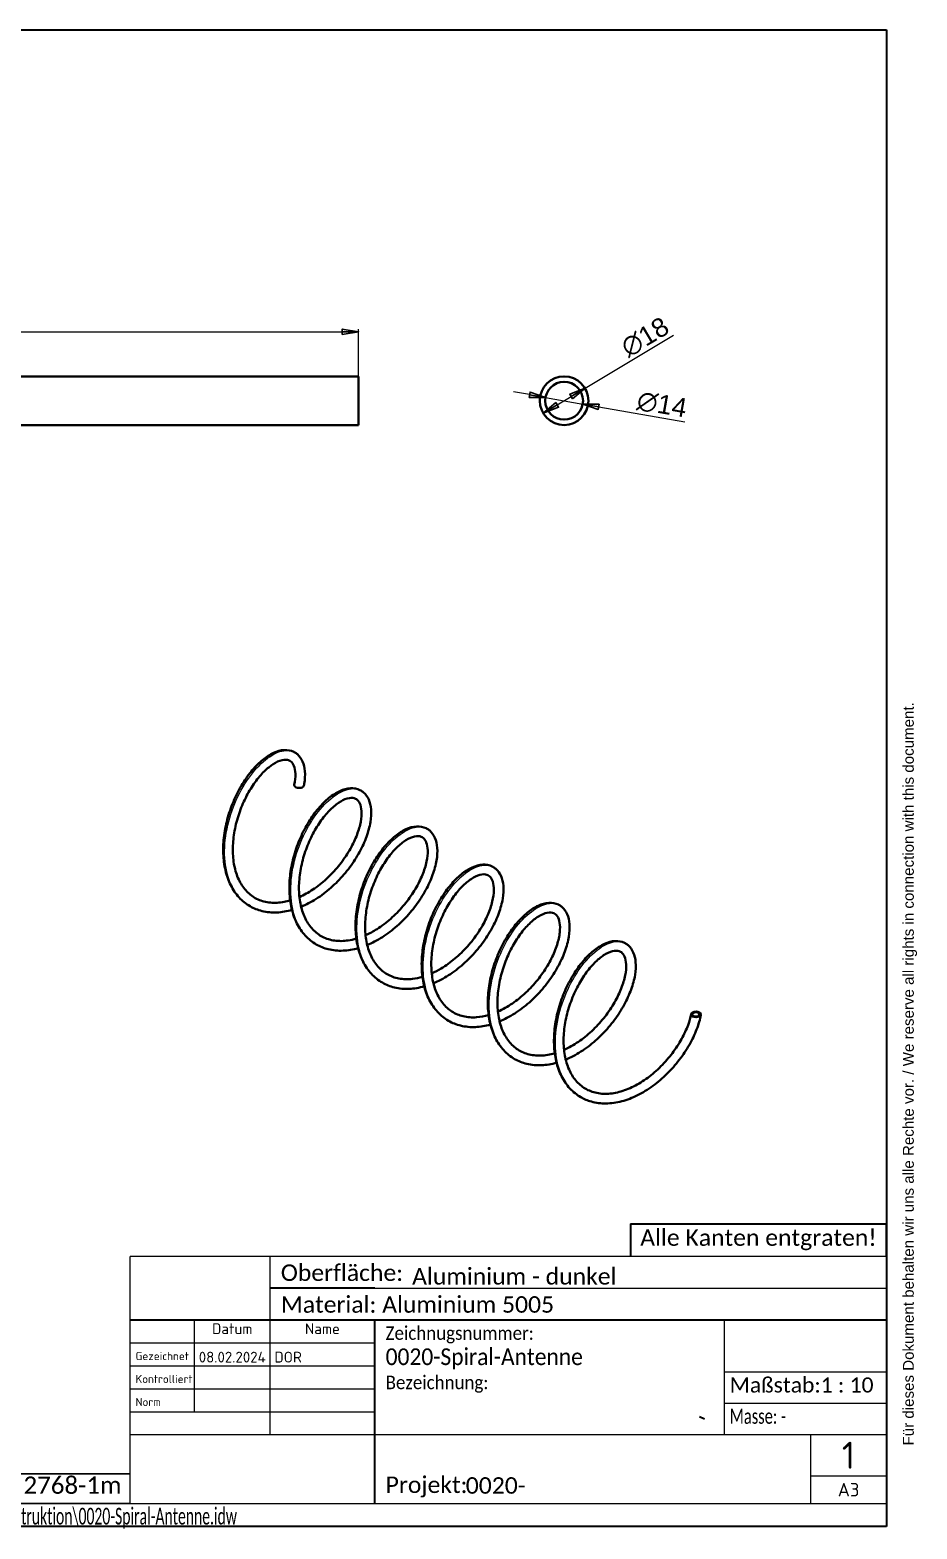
# Model space of a CAD drawing. Header units: millimetres. Extents: x 100 to 4157, y 95 to 2930.
# Drawn here: x 2515 to 4157, y 95 to 2870 of the extents above; entities that cross this region are included whole.
import ezdxf
from ezdxf.enums import TextEntityAlignment as Align

# ---------------------------------------------------------------- set-up
doc = ezdxf.new("R2010")
doc.units = ezdxf.units.MM
doc.header["$LTSCALE"] = 10
for name, color, linetype, lineweight in [('AM_0', 7, 'Continuous', 35), ('AM_6', 7, 'Continuous', 35), ('Schriftkopf', 7, 'Continuous', 9)]:
    doc.layers.add(name, color=color, linetype=linetype, lineweight=lineweight)
for name, color, linetype, lineweight, true_color in [('AM_5', 3, 'Continuous', 25, 0x00ff00), ('AM_TANG', 171, 'Continuous', 18, 0x8080ff), ('Skizziergeometrie(Böma)', 179, 'Continuous', 30, 0x262659), ('Symbole(Böma)', 179, 'Continuous', 15, 0x262659)]:
    doc.layers.add(name, color=color, linetype=linetype, lineweight=lineweight, true_color=true_color)
doc.styles.add('Böma', font='calibri.ttf')
doc.styles.add('Textstil10', font='isocpeur.ttf')
doc.styles.add('Textstil11', font='isocpeur.ttf')
doc.styles.add('Textstil8', font='isocpeur.ttf')
doc.styles.add('Textstil9', font='isocpeur.ttf')
doc.styles.add('Textstil97', font='calibri.ttf', dxfattribs={"width": 0.6})
doc.styles.add('WEC-3_5', font='arial.ttf')
doc.dimstyles.new('WEC_BEM', dxfattribs={"dimscale": 10, "dimtxt": 3.5, "dimasz": 3, "dimexe": 0.5, "dimexo": 0, "dimgap": 0.5, "dimtad": 1, "dimrnd": 1e-08, "dimtxsty": 'WEC-3_5', "dimblk": 'Filled-1', "dimcen": 0.09, "dimdle": 12, "dimclrd": 256, "dimclre": 256, "dimclrt": 7, "dimadec": 1, "dimazin": 2, "dimtfac": 0.571429, "dimtdec": 3, "dimtmove": 0, "dimatfit": 3, "dimldrblk": 'Filled-1', "dimfxl": 1, "dimtolj": 1, "dimlwd": 15, "dimlwe": 15, "dimarcsym": 0})

# ---------------------------------------------------------------- blocks, each defined once
blk = doc.blocks.new('Ränder A3')
at = {"layer": 'Skizziergeometrie(Böma)'}
for p, q in [((10, 287), (410, 287)), ((10, 287), (10, 10)), ((410, 287), (410, 10)), ((375.42, 30.34), (376.34, 29.9)), ((410, 10), (10, 10))]:
    blk.add_line(p, q, dxfattribs=at)
at = {"layer": 'Symbole(Böma)', "color": 179, "true_color": 0x262659, "insert": (413.07, 25), "char_height": 2, "width": 146.4494, "attachment_point": 1, "rotation": 90, "style": 'Böma'}
blk.add_mtext('\\fArial|b0|i0;{\\H2.0000;Für dieses Dokument behalten wir uns alle Rechte vor. / We reserve all rights in connection with this document.}', dxfattribs=at)
blk = doc.blocks.new('Schriftfelder Böma Projekt')
at = {"layer": 'AM_0', "lineweight": 18}
for p, q in [((328.4, 127.9), (328.4, 106.65)), ((328.4, 118.25), (358.4, 118.25)), ((328.4, 112.45), (358.4, 112.45))]:
    blk.add_line(p, q, dxfattribs=at)
at = {"layer": 'AM_0', "lineweight": 25}
for p, q in [((138.4, 99.4), (218.4, 99.4)), ((138.4, 99.4), (138.4, 89.65)), ((218.4, 93.9), (138.4, 93.9)), ((138.4, 89.65), (218.4, 89.65))]:
    blk.add_line(p, q, dxfattribs=at)
at = {"layer": 'Schriftkopf', "lineweight": 9}
blk.add_line((358.4, 139.65), (218.4, 139.65), dxfattribs=at)
at = {"layer": 'Schriftkopf'}
for p, q in [((218.4, 93.9), (218.4, 139.65)), ((244.3, 127.9), (244.3, 139.65)), ((358.4, 89.65), (358.4, 139.65)), ((263.7, 133.77), (358.4, 133.77)), ((230.3, 110.9), (230.3, 127.9)), ((244.3, 106.65), (244.3, 127.9)), ((218.4, 123.65), (263.7, 123.65)), ((218.4, 119.4), (263.7, 119.4)), ((218.4, 115.15), (263.7, 115.15)), ((218.4, 110.9), (263.7, 110.9)), ((218.4, 106.65), (358.4, 106.65)), ((344.4, 93.9), (344.4, 106.65)), ((344.4, 99.02), (358.4, 99.02)), ((218.4, 93.9), (263.7, 93.9)), ((263.7, 93.9), (358.4, 93.9)), ((218.4, 89.65), (358.4, 89.65))]:
    blk.add_line(p, q, dxfattribs=at)
at = {"layer": 'Skizziergeometrie(Böma)'}
for p, q in [((311.05, 145.65), (311.05, 139.65)), ((311.05, 145.65), (358.4, 145.65)), ((358.4, 139.65), (358.4, 145.67)), ((263.7, 133.77), (244.3, 133.77)), ((218.4, 127.9), (358.4, 127.9)), ((263.7, 93.9), (263.7, 127.9))]:
    blk.add_line(p, q, dxfattribs=at)
at = {"layer": 'AM_6', "color": 7, "insert": (138.9, 98.9), "char_height": 3.2, "attachment_point": 1, "style": 'WEC-3_5'}
blk.add_mtext('\\fCalibri|b0|i0;{\\H3.2000;Allgemeintoleranzen DIN ISO 2768-1m}', dxfattribs=at)
at = {"layer": 'Schriftkopf', "style": 'Textstil11'}
for s, p in [('Datum', (237.3, 124.65)), ('Name', (254, 124.65))]:
    blk.add_text(s, height=2, dxfattribs=at).set_placement(p, align=Align.BOTTOM_CENTER)
at = {"layer": 'Schriftkopf', "style": 'Textstil10'}
for s, p in [('Gezeichnet', (219.4, 120)), ('Kontrolliert', (219.4, 115.75)), ('Norm', (219.4, 111.5))]:
    blk.add_text(s, height=1.5, dxfattribs=at).set_placement(p, align=Align.BOTTOM_LEFT)
at = {"layer": 'Schriftkopf'}
for tag, p, height, style in [('ERSTELLUNGSDATUM_001', (231.1, 120), 2, 'Textstil11'), ('AUTOR_001', (245.1, 120), 2, 'Textstil11'), ('Blattnummer_001', (350.15, 100.34), 5, 'Textstil8'), ('Blattgröße_001', (349.4, 95.21), 2.5, 'Textstil9')]:
    blk.add_attdef(tag, p, '', height=height, dxfattribs=dict(at, style=style))
at = {"layer": 'Schriftkopf', "style": 'Textstil11'}
for tag, p in [('KONTROLLDATUM', (231.3, 115.75)), ('KONTROLLIERT_VON', (245.3, 115.75)), ('GENEHM.DAT._KONSTR.', (231.3, 111.5)), ('KONSTR._GEN._VON', (245.3, 111.5))]:
    blk.add_attdef(tag, text='', height=2, dxfattribs=at).set_placement(p, align=Align.BOTTOM_LEFT)
at = {"layer": 'Symbole(Böma)', "color": 179, "true_color": 0x262659, "attachment_point": 1, "style": 'Böma'}
for s, insert, char_height in [('Alle Kanten entgraten!', (312.83, 144.65), 3.05), ('\\fCalibri|b0|i0;Oberfläche: ', (246.3, 138.15), 3.05), ('Material: Aluminium 5005', (246.3, 132.27), 3.05), ('\\fCalibri|b0|i0;{\\H2.8000;Maßstab:1 : 10}', (329.4, 117.25), 2.8), ('Projekt:', (265.7, 98.9), 3.05)]:
    blk.add_mtext(s, dxfattribs=dict(at, insert=insert, char_height=char_height))
at = {"layer": 'Symbole(Böma)', "color": 179, "true_color": 0x262659, "insert": (265.7, 126.7), "char_height": 3.05, "attachment_point": 1, "line_spacing_factor": 0.978242, "style": 'Böma'}
blk.add_mtext('{\\H0.81967x;\\W0.9;Zeichnugsnummer:\\P\\H1.24x;0020-Spiral-Antenne\\H1.12903x;\\P\\H0.71429x;Bezeichnung:\\H1.24x;\\P}', dxfattribs=at)
at = {"layer": 'Symbole(Böma)', "color": 179, "true_color": 0x262659, "insert": (329.4, 111.46), "char_height": 2.8, "width": 41.4313, "attachment_point": 1, "style": 'Böma'}
blk.add_mtext('\\fCalibri|b0|i0;\\W0.70;{\\H2.8000;Masse: -}', dxfattribs=at)
at = {"layer": 'Symbole(Böma)', "color": 179, "true_color": 0x262659, "style": 'Böma'}
for tag, p in [('DARSTELLUNG_001', (270.6, 134.43)), ('PROJEKT_001', (280.53, 95.72))]:
    blk.add_attdef(tag, p, '', height=3.05, dxfattribs=at)
blk.add_attdef('Kunde', text='', height=3.05, dxfattribs=at).set_placement((308.7, 98.8), align=Align.TOP_LEFT)
at = {"layer": 'Symbole(Böma)', "color": 179, "true_color": 0x262659, "style": 'Textstil97', "width": 0.6}
blk.add_attdef('DATEINAME_UND_PFAD_001', (138.76, 90.01), '', height=3.1, dxfattribs=at)
blk = doc.blocks.new('Filled-1')
at = {"color": 0}
for p, q in [((0, 0), (-1, 0.167)), ((-1, 0.167), (-1, -0.167)), ((-1, 0), (0, 0)), ((-1, -0.167), (0, 0))]:
    blk.add_line(p, q, dxfattribs=at)
at = {"color": 0, "flags": 128}
blk.add_lwpolyline([(-1, -0.167), (0, 0), (-1, 0.167), (-1, -0.167)], dxfattribs=at)
at = {"color": 0}
blk.add_solid([(-1, -0.167), (0, 0), (-1, 0.167), (-1, -0.167)], dxfattribs=at)
blk = doc.blocks.new('*D19')
at = {"layer": 'AM_5', "linetype": 'Continuous', "lineweight": 15, "transparency": 16777216}
for p, q in [((1435.4, 2228.8), (1435.4, 2316.3)), ((1465.4, 2311.3), (3092.8, 2311.3)), ((3122.8, 2228.8), (3122.8, 2316.3))]:
    blk.add_line(p, q, dxfattribs=at)
at = {"layer": 'Defpoints', "color": 0, "linetype": 'Continuous', "transparency": 16777216}
for p in [(3122.8, 2311.3), (1435.4, 2228.8), (3122.8, 2228.8)]:
    blk.add_point(p, dxfattribs=at)
at = {"layer": 'AM_5', "linetype": 'Continuous', "lineweight": 15, "transparency": 16777216, "xscale": 30, "yscale": 30, "zscale": 30, "rotation": 180}
blk.add_blockref('Filled-1', (1435.4, 2311.3), dxfattribs=at)
at = {"layer": 'AM_5', "linetype": 'Continuous', "lineweight": 15, "transparency": 16777216, "xscale": 30, "yscale": 30, "zscale": 30}
blk.add_blockref('Filled-1', (3122.8, 2311.3), dxfattribs=at)
at = {"layer": 'AM_5', "color": 7, "linetype": 'Continuous', "lineweight": 18, "transparency": 16777216, "insert": (2230.3, 2352), "char_height": 35, "attachment_point": 1, "style": 'WEC-3_5'}
blk.add_mtext('\\A1;5527', dxfattribs=at)
blk = doc.blocks.new('*D20')
at = {"layer": 'AM_5', "linetype": 'Continuous', "lineweight": 15, "transparency": 16777216}
for p, q in [((3542.1, 2206.9), (3706.1, 2305)), ((3490.6, 2176.1), (3516.3, 2191.5))]:
    blk.add_line(p, q, dxfattribs=at)
at = {"layer": 'Defpoints', "color": 0, "linetype": 'Continuous', "transparency": 16777216}
for p in [(3542.1, 2206.9), (3464.8, 2160.7)]:
    blk.add_point(p, dxfattribs=at)
at = {"layer": 'AM_5', "linetype": 'Continuous', "lineweight": 15, "transparency": 16777216, "xscale": 30, "yscale": 30, "zscale": 30}
for p, rotation in [((3542.1, 2206.9), 30.89671278721521), ((3464.8, 2160.7), 210.8967127872152)]:
    blk.add_blockref('Filled-1', p, dxfattribs=dict(at, rotation=rotation))
at = {"layer": 'AM_5', "color": 7, "linetype": 'Continuous', "lineweight": 18, "transparency": 16777216, "insert": (3604.1, 2293.8), "char_height": 35, "attachment_point": 1, "rotation": 30.8967, "style": 'WEC-3_5'}
blk.add_mtext('\\A1;∅18', dxfattribs=at)
blk = doc.blocks.new('*D21')
at = {"layer": 'AM_5', "linetype": 'Continuous', "lineweight": 15, "transparency": 16777216}
for p, q in [((3439.4, 2195), (3409.9, 2200.1)), ((3469, 2189.8), (3537.9, 2177.7)), ((3567.5, 2172.6), (3726.6, 2144.8))]:
    blk.add_line(p, q, dxfattribs=at)
at = {"layer": 'Defpoints', "color": 0, "linetype": 'Continuous', "transparency": 16777216}
for p in [(3469, 2189.8), (3537.9, 2177.7)]:
    blk.add_point(p, dxfattribs=at)
at = {"layer": 'AM_5', "linetype": 'Continuous', "lineweight": 15, "transparency": 16777216, "xscale": 30, "yscale": 30, "zscale": 30}
for p, rotation in [((3469, 2189.8), 350.0942755303163), ((3537.9, 2177.7), 170.0942755303162)]:
    blk.add_blockref('Filled-1', p, dxfattribs=dict(at, rotation=rotation))
at = {"layer": 'AM_5', "color": 7, "linetype": 'Continuous', "lineweight": 18, "transparency": 16777216, "insert": (3642.3, 2202.9), "char_height": 35, "attachment_point": 1, "rotation": 350.0943, "style": 'WEC-3_5'}
blk.add_mtext('\\A1;∅14', dxfattribs=at)

msp = doc.modelspace()

# ---------------------------------------------------------------- linework, layer by layer
at = {"layer": 'AM_0'}
for p, q in [((3122.8359, 2228.7683), (2144.3377, 2228.7683)), ((3122.8359, 2228.7683), (3122.8359, 2138.7683)), ((3122.8359, 2138.7683), (2144.3377, 2138.7683))]:
    msp.add_line(p, q, dxfattribs=at)
for radius in [45, 35]:
    msp.add_circle((3503.4415, 2183.7683), radius, dxfattribs=at)
msp.add_ellipse((3012.8649, 1472.1325), major_axis=(9, 0), ratio=0.577350269, start_param=3.022976197, end_param=6.174960947, dxfattribs=at)
for major_axis in [(-9, 0), (-7, 0)]:
    msp.add_ellipse((3747.6903, 1047.8809), major_axis=major_axis, ratio=0.577350269, dxfattribs=at)
for points, knots in [([(2999.5759, 1241.1533), (2990.2497, 1238.5402), (2980.9099, 1236.9831), (2962.3943, 1236.1711), (2953.1154, 1237.0214), (2936.4606, 1241.0924), (2928.8925, 1244.1101), (2914.4622, 1252.4415), (2907.6069, 1257.9751), (2895.6909, 1270.9795), (2890.5466, 1278.5332), (2882.1311, 1295.2312), (2878.8236, 1304.5035), (2874.1591, 1324.2087), (2872.7921, 1334.784), (2872.0009, 1356.5264), (2872.5785, 1367.8393), (2875.5281, 1390.4365), (2877.9171, 1401.8703), (2884.2268, 1424.1129), (2888.1851, 1435.0707), (2897.2944, 1455.8217), (2902.5031, 1465.7543), (2913.73, 1483.9918), (2919.8212, 1492.4169), (2932.4205, 1507.2723), (2939.0101, 1513.795), (2952.2545, 1524.5747), (2958.9935, 1528.8925), (2972.2649, 1535.012), (2978.9025, 1536.8497), (2991.5147, 1537.5711), (2997.6245, 1536.4713), (3003.5431, 1533.5396), (3004.1341, 1533.2231), (3006.457, 1531.882), (3008.1045, 1530.7069), (3013.6825, 1525.878), (3016.8976, 1521.306), (3021.542, 1510.6875), (3022.9646, 1504.516), (3024.1004, 1490.617), (3023.683, 1482.7034), (3022.1509, 1473.4268), (3021.9874, 1472.5018), (3021.8123, 1471.5713)], [476.976070842, 476.976070842, 476.976070842, 476.976070842, 480.290179974, 480.290179974, 483.754793712, 483.754793712, 486.899311153, 486.899311153, 490.290661593, 490.290661593, 493.67979732, 493.67979732, 497.107897452, 497.107897452, 500.572803171, 500.572803171, 504.049937096, 504.049937096, 507.522406143, 507.522406143, 510.986027907, 510.986027907, 514.443712119, 514.443712119, 517.901785397, 517.901785397, 521.369322718, 521.369322718, 524.857629552, 524.857629552, 528.365762163, 528.365762163, 531.796313875, 531.796313875, 532.183799115, 532.183799115, 533.347521762, 533.347521762, 536.432118094, 536.432118094, 539.63223773, 539.63223773, 543.072243948, 543.072243948, 543.450514198, 543.450514198, 543.450514198, 543.450514198]), ([(3003.9282, 1472.7474), (3005.478, 1480.2558), (3006.1171, 1487.2034), (3005.7408, 1499.046), (3004.7355, 1504.0379), (3001.7016, 1511.6519), (2999.7172, 1514.3041), (2995.0244, 1518.0572), (2992.1612, 1519.1531), (2984.2393, 1519.5077), (2978.9392, 1518.4357), (2967.8961, 1513.3758), (2962.2847, 1509.8285), (2950.9743, 1500.5935), (2945.1912, 1494.8803), (2933.9197, 1481.5875), (2928.349, 1473.8898), (2917.9927, 1457.0549), (2913.1351, 1447.7813), (2904.6359, 1428.3481), (2900.9346, 1418.0396), (2895.0812, 1397.1641), (2892.8858, 1386.4394), (2890.2566, 1365.3852), (2889.8004, 1354.8954), (2890.7235, 1334.9415), (2892.105, 1325.3235), (2896.6305, 1307.655), (2899.8043, 1299.4704), (2907.7298, 1285.0395), (2912.5415, 1278.6953), (2923.565, 1268.1201), (2929.8748, 1263.8406), (2943.753, 1257.5603), (2951.4485, 1255.5511), (2967.6855, 1254.019), (2976.3426, 1254.473), (2988.8246, 1256.8136), (2992.5017, 1257.6985), (2996.2068, 1258.779)], [0, 0, 0, 0, 3.229472576, 3.229472576, 6.423079335, 6.423079335, 9.615522013, 9.615522013, 13.135879834, 13.135879834, 16.936779197, 16.936779197, 20.179625319, 20.179625319, 23.365982914, 23.365982914, 26.58502854, 26.58502854, 29.826993713, 29.826993713, 33.078961974, 33.078961974, 36.33124169, 36.33124169, 39.576993712, 39.576993712, 42.812704938, 42.812704938, 46.04207962, 46.04207962, 49.284566483, 49.284566483, 52.576364208, 52.576364208, 55.920227979, 55.920227979, 59.240124969, 59.240124969, 60.59643956, 60.59643956, 60.59643956, 60.59643956]), ([(3122.0468, 1170.4447), (3112.7206, 1167.8316), (3103.3808, 1166.2745), (3084.8652, 1165.4625), (3075.5863, 1166.3128), (3058.9315, 1170.3838), (3051.3634, 1173.4015), (3036.9331, 1181.7329), (3030.0778, 1187.2665), (3018.1618, 1200.2709), (3013.0175, 1207.8246), (3004.602, 1224.5226), (3001.2945, 1233.7948), (2996.63, 1253.5001), (2995.263, 1264.0754), (2994.4718, 1285.8178), (2995.0494, 1297.1307), (2997.999, 1319.7279), (3000.388, 1331.1617), (3006.6977, 1353.4043), (3010.656, 1364.3621), (3019.7653, 1385.1131), (3024.974, 1395.0457), (3036.2009, 1413.2832), (3042.2921, 1421.7083), (3054.8914, 1436.5637), (3061.481, 1443.0864), (3074.7254, 1453.8661), (3081.4644, 1458.1839), (3094.7358, 1464.3034), (3101.3734, 1466.1411), (3113.9856, 1466.8625), (3120.0954, 1465.7627), (3126.014, 1462.831), (3126.605, 1462.5145), (3128.9279, 1461.1734), (3130.5754, 1459.9983), (3136.1534, 1455.1694), (3139.3684, 1450.5974), (3144.0128, 1439.9789), (3145.4355, 1433.8074), (3146.5713, 1419.9084), (3146.1539, 1411.9948), (3143.366, 1395.1151), (3140.9336, 1386.0198), (3134.1816, 1367.4607), (3129.8262, 1357.8779), (3119.4469, 1338.929), (3113.3637, 1329.4372), (3099.812, 1311.2128), (3092.2572, 1302.358), (3076.1012, 1285.9149), (3067.3934, 1278.2182), (3049.3148, 1264.5415), (3039.8239, 1258.4744), (3025.6952, 1251.0961), (3021.1174, 1248.952), (3016.5218, 1247.0475)], [386.401296087, 386.401296087, 386.401296087, 386.401296087, 389.715405233, 389.715405233, 393.18001897, 393.18001897, 396.324536399, 396.324536399, 399.715886838, 399.715886838, 403.105022565, 403.105022565, 406.533122697, 406.533122697, 409.998028416, 409.998028416, 413.475162341, 413.475162341, 416.947631389, 416.947631389, 420.411253153, 420.411253153, 423.868937364, 423.868937364, 427.327010642, 427.327010642, 430.794547963, 430.794547963, 434.282854797, 434.282854797, 437.790987408, 437.790987408, 441.221539121, 441.221539121, 441.60902436, 441.60902436, 442.772747007, 442.772747007, 445.857343339, 445.857343339, 449.057462975, 449.057462975, 452.497469193, 452.497469193, 456.005201344, 456.005201344, 459.493599322, 459.493599322, 462.961068889, 462.961068889, 466.419098216, 466.419098216, 469.876817524, 469.876817524, 473.340506666, 473.340506666, 474.97228925, 474.97228925, 474.97228925, 474.97228925]), ([(3013.4184, 1265.1259), (3021.7927, 1268.8566), (3030.2053, 1273.5392), (3046.966, 1284.7214), (3055.409, 1291.4006), (3071.2504, 1305.956), (3078.7651, 1313.9445), (3092.3796, 1330.5531), (3098.5781, 1339.2991), (3109.2732, 1356.7943), (3113.8489, 1365.6752), (3121.1248, 1382.7806), (3123.883, 1391.1368), (3127.4985, 1406.5275), (3128.3905, 1413.6879), (3128.4698, 1426.048), (3127.6674, 1431.3496), (3124.929, 1439.5818), (3123.0275, 1442.5477), (3118.5834, 1446.7474), (3115.9655, 1448.0056), (3108.6555, 1448.9812), (3103.5967, 1448.3249), (3092.7635, 1443.9881), (3087.1704, 1440.7502), (3075.8819, 1432.0894), (3070.1086, 1426.681), (3058.787, 1413.9504), (3053.1548, 1406.5145), (3042.6079, 1390.1332), (3037.6198, 1381.0535), (3028.8034, 1361.9235), (3024.9136, 1351.7261), (3018.6425, 1330.9804), (3016.2153, 1320.2755), (3013.1005, 1299.1679), (3012.3871, 1288.6049), (3012.7943, 1268.4182), (3013.9134, 1258.6391), (3017.933, 1240.5798), (3020.8592, 1232.1615), (3028.319, 1217.2237), (3032.9078, 1210.6001), (3043.5058, 1199.4482), (3049.607, 1194.8642), (3063.0961, 1187.9429), (3070.6099, 1185.5943), (3086.5646, 1183.3665), (3095.1231, 1183.4683), (3108.7525, 1185.5183), (3113.6929, 1186.6183), (3118.6777, 1188.0705)], [62.684921252, 62.684921252, 62.684921252, 62.684921252, 65.730118759, 65.730118759, 68.962215945, 68.962215945, 72.204055075, 72.204055075, 75.454332194, 75.454332194, 78.707426123, 78.707426123, 81.954846453, 81.954846453, 85.184603035, 85.184603035, 88.383040218, 88.383040218, 91.567679674, 91.567679674, 95.001135499, 95.001135499, 98.846055064, 98.846055064, 102.132464721, 102.132464721, 105.315258752, 105.315258752, 108.529929475, 108.529929475, 111.769481867, 111.769481867, 115.020691972, 115.020691972, 118.273406342, 118.273406342, 121.520401579, 121.520401579, 124.757557759, 124.757557759, 127.987123158, 127.987123158, 131.225735236, 131.225735236, 134.508557186, 134.508557186, 137.848414551, 137.848414551, 141.176419861, 141.176419861, 143.001157376, 143.001157376, 143.001157376, 143.001157376]), ([(3244.5177, 1099.7361), (3235.1915, 1097.123), (3225.8517, 1095.5659), (3207.3361, 1094.7539), (3198.0572, 1095.6042), (3181.4024, 1099.6752), (3173.8343, 1102.6929), (3159.404, 1111.0243), (3152.5487, 1116.5579), (3140.6326, 1129.5623), (3135.4884, 1137.116), (3127.0729, 1153.814), (3123.7654, 1163.0862), (3119.1009, 1182.7915), (3117.7339, 1193.3668), (3116.9427, 1215.1092), (3117.5202, 1226.4221), (3120.4698, 1249.0193), (3122.8589, 1260.4531), (3129.1686, 1282.6957), (3133.1269, 1293.6535), (3142.2362, 1314.4045), (3147.4449, 1324.337), (3158.6718, 1342.5746), (3164.763, 1350.9997), (3177.3623, 1365.8551), (3183.9519, 1372.3778), (3197.1963, 1383.1575), (3203.9353, 1387.4753), (3217.2067, 1393.5948), (3223.8443, 1395.4325), (3236.4565, 1396.1538), (3242.5663, 1395.0541), (3248.4849, 1392.1224), (3249.0759, 1391.8059), (3251.3988, 1390.4648), (3253.0463, 1389.2897), (3258.6243, 1384.4608), (3261.8393, 1379.8888), (3266.4837, 1369.2703), (3267.9064, 1363.0988), (3269.0422, 1349.1998), (3268.6248, 1341.2862), (3265.8369, 1324.4065), (3263.4045, 1315.3112), (3256.6525, 1296.7521), (3252.2971, 1287.1693), (3241.9177, 1268.2204), (3235.8346, 1258.7286), (3222.2829, 1240.5042), (3214.728, 1231.6494), (3198.5721, 1215.2063), (3189.8643, 1207.5096), (3171.7857, 1193.8328), (3162.2948, 1187.7658), (3148.1665, 1180.3877), (3143.5892, 1178.2438), (3138.994, 1176.3394)], [295.826521337, 295.826521337, 295.826521337, 295.826521337, 299.140629529, 299.140629529, 302.605243273, 302.605243273, 305.749761644, 305.749761644, 309.141112079, 309.141112079, 312.530247807, 312.530247807, 315.958347938, 315.958347938, 319.423253657, 319.423253657, 322.900387582, 322.900387582, 326.37285663, 326.37285663, 329.836478394, 329.836478394, 333.294162606, 333.294162606, 336.752235883, 336.752235883, 340.219773204, 340.219773204, 343.708080039, 343.708080039, 347.21621265, 347.21621265, 350.646764362, 350.646764362, 351.034249605, 351.034249605, 352.197972264, 352.197972264, 355.282568595, 355.282568595, 358.482688233, 358.482688233, 361.922694451, 361.922694451, 365.430426602, 365.430426602, 368.918824581, 368.918824581, 372.386294147, 372.386294147, 375.844323475, 375.844323475, 379.302042782, 379.302042782, 382.765731924, 382.765731924, 384.397366354, 384.397366354, 384.397366354, 384.397366354]), ([(3135.889, 1194.4184), (3143.0086, 1197.5914), (3150.144, 1201.4402), (3165.7907, 1211.3484), (3174.3316, 1217.8018), (3190.4259, 1231.9792), (3198.098, 1239.8127), (3212.0758, 1256.1966), (3218.4829, 1264.8714), (3229.6297, 1282.3165), (3234.4514, 1291.2179), (3242.2361, 1308.4593), (3245.2601, 1316.9312), (3249.3999, 1332.6476), (3250.5538, 1340.0194), (3251.1102, 1352.8885), (3250.5258, 1358.4937), (3248.1161, 1367.3538), (3246.3157, 1370.6525), (3242.0972, 1375.3407), (3239.6645, 1376.768), (3232.934, 1378.2989), (3228.1896, 1378.0454), (3217.6476, 1374.4778), (3212.0643, 1371.5556), (3200.7926, 1363.466), (3195.0378, 1358.367), (3183.6847, 1346.2114), (3178.0012, 1339.0464), (3167.2827, 1323.1397), (3162.1728, 1314.2657), (3153.0544, 1295.4639), (3148.9826, 1285.3906), (3142.3043, 1264.8011), (3139.6494, 1254.1295), (3136.054, 1232.9947), (3135.0846, 1222.3713), (3134.9753, 1201.9756), (3135.8302, 1192.0465), (3139.3376, 1173.615), (3142.0118, 1164.971), (3148.9968, 1149.5372), (3153.3585, 1142.6375), (3163.5242, 1130.9146), (3169.4144, 1126.0281), (3182.5049, 1118.4729), (3189.8285, 1115.7887), (3205.4783, 1112.8655), (3213.9246, 1112.6118), (3228.6672, 1114.2669), (3234.8775, 1115.5355), (3241.1487, 1117.361)], [145.090644265, 145.090644265, 145.090644265, 145.090644265, 147.675375606, 147.675375606, 150.906448444, 150.906448444, 154.1468324, 154.1468324, 157.396180558, 157.396180558, 160.649323101, 160.649323101, 163.898192838, 163.898192838, 167.131341888, 167.131341888, 170.334760279, 170.334760279, 173.515679537, 173.515679537, 176.875719783, 176.875719783, 180.735262964, 180.735262964, 184.082420522, 184.082420522, 187.263026209, 187.263026209, 190.473075427, 190.473075427, 193.709924548, 193.709924548, 196.960166618, 196.960166618, 200.213170189, 200.213170189, 203.461325609, 203.461325609, 206.699965779, 206.699965779, 209.930046419, 209.930046419, 213.165540214, 213.165540214, 216.439789977, 216.439789977, 219.773956898, 219.773956898, 223.108965897, 223.108965897, 225.406040456, 225.406040456, 225.406040456, 225.406040456]), ([(3366.9886, 1029.0275), (3357.6622, 1026.4144), (3348.3222, 1024.8572), (3329.8065, 1024.0454), (3320.5275, 1024.8957), (3303.8729, 1028.9668), (3296.305, 1031.9844), (3281.8749, 1040.3157), (3275.0196, 1045.8493), (3263.1035, 1058.8537), (3257.9593, 1066.4074), (3249.5438, 1083.1054), (3246.2363, 1092.3776), (3241.5718, 1112.0829), (3240.2047, 1122.6582), (3239.4136, 1144.4006), (3239.9911, 1155.7135), (3242.9407, 1178.3107), (3245.3298, 1189.7445), (3251.6395, 1211.9871), (3255.5978, 1222.9449), (3264.7071, 1243.6959), (3269.9158, 1253.6284), (3281.1427, 1271.866), (3287.2339, 1280.2911), (3299.8332, 1295.1465), (3306.4228, 1301.6692), (3319.6672, 1312.4489), (3326.4062, 1316.7667), (3339.6776, 1322.8862), (3346.3152, 1324.7239), (3358.9274, 1325.4452), (3365.0372, 1324.3455), (3370.9558, 1321.4138), (3371.5468, 1321.0973), (3373.8697, 1319.7562), (3375.5172, 1318.5811), (3381.0952, 1313.7522), (3384.3102, 1309.1802), (3388.9546, 1298.5617), (3390.3773, 1292.3902), (3391.5131, 1278.4912), (3391.0957, 1270.5776), (3388.3078, 1253.6979), (3385.8753, 1244.6026), (3379.1234, 1226.0435), (3374.768, 1216.4607), (3364.3886, 1197.5118), (3358.3055, 1188.02), (3344.7538, 1169.7956), (3337.1989, 1160.9408), (3321.043, 1144.4977), (3312.3352, 1136.801), (3294.2566, 1123.1242), (3284.7657, 1117.0572), (3270.6377, 1109.6793), (3266.0608, 1107.5356), (3261.466, 1105.6313)], [205.251746232, 205.251746232, 205.251746232, 205.251746232, 208.565923299, 208.565923299, 212.030536535, 212.030536535, 215.174986896, 215.174986896, 218.566337617, 218.566337617, 221.955473343, 221.955473343, 225.383573478, 225.383573478, 228.848479199, 228.848479199, 232.325613124, 232.325613124, 235.798082171, 235.798082171, 239.261703935, 239.261703935, 242.719388146, 242.719388146, 246.177461424, 246.177461424, 249.644998746, 249.644998746, 253.133305583, 253.133305583, 256.641438194, 256.641438194, 260.07198989, 260.07198989, 260.459474855, 260.459474855, 261.623196675, 261.623196675, 264.707793, 264.707793, 267.907912566, 267.907912566, 271.34791874, 271.34791874, 274.855650891, 274.855650891, 278.344048877, 278.344048877, 281.811518447, 281.811518447, 285.269547776, 285.269547776, 288.727267082, 288.727267082, 292.190956222, 292.190956222, 293.822459311, 293.822459311, 293.822459311, 293.822459311]), ([(3258.3588, 1123.7106), (3264.2118, 1126.3185), (3270.0672, 1129.3766), (3284.562, 1138.0646), (3293.1922, 1144.2823), (3309.5239, 1158.0602), (3317.3459, 1165.7269), (3331.6741, 1181.8614), (3338.2841, 1190.4521), (3349.8739, 1207.8207), (3354.9385, 1216.7293), (3363.2286, 1234.0802), (3366.5181, 1242.6546), (3371.1857, 1258.6712), (3372.6053, 1266.2417), (3373.6532, 1279.5974), (3373.2981, 1285.4953), (3371.2464, 1294.9798), (3369.5668, 1298.6204), (3365.5628, 1303.8366), (3363.2636, 1305.4516), (3357.0566, 1307.478), (3352.68, 1307.5918), (3342.5085, 1304.8194), (3336.9284, 1302.2196), (3325.6661, 1294.6915), (3319.9365, 1289.9005), (3308.5695, 1278.3209), (3302.8457, 1271.4313), (3291.9772, 1256.0115), (3286.7562, 1247.3514), (3277.3563, 1228.8966), (3273.1122, 1218.9581), (3266.0442, 1198.5484), (3263.1695, 1187.9228), (3259.1071, 1166.7871), (3257.8874, 1156.1171), (3257.2699, 1135.5397), (3257.8634, 1125.4744), (3260.8613, 1106.6958), (3263.2836, 1097.8379), (3269.7927, 1081.9281), (3273.9262, 1074.7606), (3283.6594, 1062.4814), (3289.3396, 1057.2992), (3302.0298, 1049.127), (3309.1594, 1046.1163), (3324.4885, 1042.511), (3332.8105, 1041.9053), (3348.6105, 1043.0684), (3356.0775, 1044.4556), (3363.6198, 1046.651)], [227.495659161, 227.495659161, 227.495659161, 227.495659161, 229.618370259, 229.618370259, 232.84861948, 232.84861948, 236.087523401, 236.087523401, 239.335829567, 239.335829567, 242.588857253, 242.588857253, 245.838950675, 245.838950675, 249.075201668, 249.075201668, 252.28357384, 252.28357384, 255.46386454, 255.46386454, 258.766067785, 258.766067785, 262.609976891, 262.609976891, 266.035901521, 266.035901521, 269.21665562, 269.21665562, 272.421960074, 272.421960074, 275.655853816, 275.655853816, 278.904925523, 278.904925523, 282.158062256, 282.158062256, 285.407267041, 285.407267041, 288.647381697, 288.647381697, 291.878235789, 291.878235789, 295.111354867, 295.111354867, 298.377737323, 298.377737323, 301.704914355, 301.704914355, 305.045399403, 305.045399403, 307.81143731, 307.81143731, 307.81143731, 307.81143731]), ([(3489.4594, 958.3189), (3480.1469, 955.7097), (3470.8209, 954.1532), (3452.3173, 953.335), (3443.0372, 954.1816), (3426.3675, 958.2488), (3418.7867, 961.2696), (3404.3458, 969.607), (3397.4906, 975.1406), (3385.5745, 988.145), (3380.4303, 995.6987), (3372.0148, 1012.3966), (3368.7072, 1021.6689), (3364.0427, 1041.3741), (3362.6757, 1051.9494), (3361.8845, 1073.6918), (3362.462, 1085.0047), (3365.4116, 1107.6019), (3367.8006, 1119.0357), (3374.1104, 1141.2783), (3378.0686, 1152.2361), (3387.1779, 1172.9871), (3392.3866, 1182.9197), (3403.6135, 1201.1572), (3409.7046, 1209.5823), (3422.304, 1224.4378), (3428.8935, 1230.9604), (3442.1379, 1241.7402), (3448.8769, 1246.058), (3462.1484, 1252.1776), (3468.786, 1254.0153), (3481.3982, 1254.7367), (3487.508, 1253.6369), (3493.4266, 1250.7053), (3494.0177, 1250.3887), (3496.3407, 1249.0475), (3497.9883, 1247.8724), (3503.5663, 1243.0434), (3506.7813, 1238.4713), (3511.4256, 1227.8528), (3512.8483, 1221.6812), (3513.984, 1207.7821), (3513.5666, 1199.8685), (3510.7786, 1182.9888), (3508.3461, 1173.8935), (3501.594, 1155.3343), (3497.2386, 1145.7515), (3486.8592, 1126.8026), (3480.776, 1117.3108), (3467.2242, 1099.0865), (3459.6694, 1090.2316), (3443.5134, 1073.7886), (3434.8055, 1066.092), (3416.7269, 1052.4153), (3407.236, 1046.3483), (3393.1084, 1038.9706), (3388.5317, 1036.827), (3383.9372, 1034.9228)], [114.67699678, 114.67699678, 114.67699678, 114.67699678, 117.986206259, 117.986206259, 121.45085613, 121.45085613, 124.600211644, 124.600211644, 127.991541739, 127.991541739, 131.380677571, 131.380677571, 134.80877743, 134.80877743, 138.273683, 138.273683, 141.750816917, 141.750816917, 145.223286015, 145.223286015, 148.686907828, 148.686907828, 152.144592058, 152.144592058, 155.60266531, 155.60266531, 159.070202541, 159.070202541, 162.558509223, 162.558509223, 166.066641834, 166.066641834, 169.497194679, 169.497194679, 169.884699765, 169.884699765, 171.048482147, 171.048482147, 174.133078965, 174.133078965, 177.333203697, 177.333203697, 180.773213025, 180.773213025, 184.28094519, 184.28094519, 187.769342667, 187.769342667, 191.236811939, 191.236811939, 194.694841182, 194.694841182, 198.152560553, 198.152560553, 201.616249854, 201.616249854, 203.247643705, 203.247643705, 203.247643705, 203.247643705]), ([(3380.8284, 1053.0021), (3385.4243, 1055.0487), (3390.0165, 1057.3698), (3403.3429, 1064.9138), (3412.0529, 1070.8899), (3428.6023, 1084.254), (3436.5645, 1091.7451), (3451.2241, 1107.6102), (3458.0281, 1116.1054), (3470.0445, 1133.3731), (3475.3446, 1142.2757), (3484.1278, 1159.7082), (3487.678, 1168.3705), (3492.8673, 1184.657), (3494.5513, 1192.4105), (3496.0952, 1206.2221), (3495.9752, 1212.3968), (3494.3034, 1222.4874), (3492.763, 1226.4682), (3488.9724, 1232.2403), (3486.7691, 1234.0673), (3481.0198, 1236.5397), (3477.0406, 1236.9689), (3467.3195, 1234.9992), (3461.7452, 1232.7337), (3450.4893, 1225.7618), (3444.7892, 1221.2743), (3433.4231, 1210.2656), (3427.6695, 1203.6533), (3416.6731, 1188.7284), (3411.3522, 1180.2882), (3401.6924, 1162.1958), (3397.2866, 1152.4016), (3389.8487, 1132.1928), (3386.7637, 1121.6251), (3382.2507, 1100.5138), (3380.788, 1089.8107), (3379.6743, 1069.0791), (3380.0111, 1058.8917), (3382.506, 1039.7932), (3384.6781, 1030.7346), (3390.7133, 1014.3716), (3394.619, 1006.9465), (3403.9217, 994.1292), (3409.3939, 988.6593), (3421.6856, 979.8898), (3428.6201, 976.5633), (3443.617, 972.2942), (3451.8043, 971.3434), (3468.598, 971.9245), (3477.301, 973.3801), (3486.0908, 975.9414)], [309.900382908, 309.900382908, 309.900382908, 309.900382908, 311.566500723, 311.566500723, 314.796188044, 314.796188044, 318.033631379, 318.033631379, 321.280809198, 321.280809198, 324.533569776, 324.533569776, 327.784655039, 327.784655039, 331.02367675, 331.02367675, 334.23679708, 334.23679708, 337.418630643, 337.418630643, 340.677892015, 340.677892015, 344.474223158, 344.474223158, 347.994120386, 347.994120386, 351.178658468, 351.178658468, 354.379194068, 354.379194068, 357.609904007, 357.609904007, 360.857608662, 360.857608662, 364.11072096, 364.11072096, 367.360853708, 367.360853708, 370.602404139, 370.602404139, 373.834226164, 373.834226164, 377.065636866, 377.065636866, 380.324989382, 380.324989382, 383.644283821, 383.644283821, 386.988492117, 386.988492117, 390.217593971, 390.217593971, 390.217593971, 390.217593971]), ([(3756.6376, 1047.3197), (3755.0108, 1038.6748), (3752.3566, 1029.4771), (3745.1804, 1010.7988), (3740.6249, 1001.1989), (3729.8736, 982.2766), (3723.6154, 972.8283), (3709.7481, 954.7486), (3702.0502, 945.996), (3685.6482, 929.8101), (3676.8357, 922.2703), (3658.5917, 908.9522), (3649.039, 903.0896), (3629.7294, 893.4909), (3619.8444, 889.6969), (3600.3106, 884.5125), (3590.5305, 883.0907), (3571.6943, 882.813), (3562.506, 883.9471), (3547.0046, 888.2868), (3540.4146, 891.0477), (3526.8134, 898.9003), (3519.9554, 904.4369), (3508.0383, 917.4459), (3502.8949, 925.0004), (3494.4809, 941.6997), (3491.1742, 950.9726), (3486.5114, 970.679), (3485.1452, 981.2547), (3484.3557, 1002.9978), (3484.9341, 1014.3109), (3487.8852, 1036.9082), (3490.275, 1048.3419), (3496.5861, 1070.5841), (3500.5449, 1081.5416), (3509.6553, 1102.2917), (3514.8645, 1112.2237), (3526.0922, 1130.4599), (3532.1836, 1138.8843), (3544.7834, 1153.7381), (3551.3731, 1160.2599), (3564.6176, 1171.0378), (3571.3566, 1175.3545), (3584.628, 1181.4719), (3591.2655, 1183.3085), (3603.8771, 1184.0273), (3609.9864, 1182.9262), (3615.902, 1179.9943), (3616.4907, 1179.6789), (3618.805, 1178.3427), (3620.4468, 1177.1726), (3626.0223, 1172.3527), (3629.2399, 1167.783), (3633.8891, 1157.1692), (3635.3142, 1151.0001), (3636.4552, 1137.1058), (3636.0406, 1129.1944), (3633.2583, 1112.3181), (3630.8287, 1103.224), (3624.0821, 1084.6662), (3619.7293, 1075.0837), (3609.3548, 1056.1345), (3603.2739, 1046.6422), (3589.7263, 1028.4161), (3582.1733, 1019.56), (3566.0206, 1003.1137), (3557.3141, 995.415), (3539.2377, 981.7337), (3529.7476, 975.6641), (3515.6069, 968.2749), (3511.0162, 966.124), (3506.4076, 964.214)], [0, 0, 0, 0, 3.514213454, 3.514213454, 6.999789737, 6.999789737, 10.465681004, 10.465681004, 13.92328613, 13.92328613, 17.381402601, 17.381402601, 20.846002781, 20.846002781, 24.319417245, 24.319417245, 27.796312125, 27.796312125, 31.25793666, 31.25793666, 34.025472778, 34.025472778, 37.418290591, 37.418290591, 40.807418794, 40.807418794, 44.235538557, 44.235538557, 47.700455018, 47.700455018, 51.177589526, 51.177589526, 54.650054941, 54.650054941, 58.113673198, 58.113673198, 61.571356024, 61.571356024, 65.029431214, 65.029431214, 68.496974994, 68.496974994, 71.985292843, 71.985292843, 75.493425462, 75.493425462, 78.923895435, 78.923895435, 79.309949259, 79.309949259, 80.469363703, 80.469363703, 83.553925022, 83.553925022, 86.753677306, 86.753677306, 90.193458945, 90.193458945, 93.701190039, 93.701190039, 97.189624191, 97.189624191, 100.657114962, 100.657114962, 104.115150434, 104.115150434, 107.57286513, 107.57286513, 111.036542814, 111.036542814, 112.672947883, 112.672947883, 112.672947883, 112.672947883]), ([(3503.2988, 982.2929), (3506.6552, 983.7867), (3510.007, 985.4258), (3522.1592, 991.9086), (3530.9392, 997.6394), (3547.6862, 1010.579), (3555.778, 1017.8875), (3570.7487, 1033.4662), (3577.7366, 1041.8558), (3590.1608, 1059), (3595.6876, 1067.8838), (3604.9484, 1085.3709), (3608.7525, 1094.1064), (3614.4534, 1110.6323), (3616.3984, 1118.5526), (3618.4379, 1132.7874), (3618.556, 1139.2217), (3617.2805, 1149.8933), (3615.8953, 1154.2064), (3612.3263, 1160.5525), (3610.197, 1162.6167), (3604.8423, 1165.5022), (3601.2608, 1166.1904), (3592.0651, 1165.0109), (3586.5176, 1163.1002), (3575.28, 1156.6954), (3569.6108, 1152.5077), (3558.2563, 1142.0652), (3552.4832, 1135.7331), (3541.3791, 1121.3126), (3535.9687, 1113.0991), (3526.0689, 1095.3856), (3521.5108, 1085.7452), (3513.7206, 1065.7584), (3510.4331, 1055.2602), (3505.4835, 1034.1977), (3503.7838, 1023.4744), (3502.1833, 1002.6143), (3502.2667, 992.318), (3504.2626, 972.9241), (3506.1852, 963.6768), (3511.746, 946.881), (3515.4228, 939.2072), (3524.2941, 925.8665), (3529.5589, 920.1152), (3541.4519, 910.7633), (3548.1901, 907.1293), (3562.8441, 902.2115), (3570.8864, 900.921), (3587.6366, 900.8361), (3596.4583, 902.0124), (3614.1967, 906.6642), (3623.2416, 910.136), (3640.9918, 919.0328), (3649.8328, 924.5135), (3666.7592, 937.0167), (3674.9713, 944.135), (3690.2349, 959.4098), (3697.3978, 967.6836), (3710.2136, 984.6822), (3715.9596, 993.5352), (3725.6853, 1011.0513), (3729.7379, 1019.8466), (3735.4605, 1035.2825), (3737.4393, 1042.1288), (3738.7535, 1048.4958)], [392.305243679, 392.305243679, 392.305243679, 392.305243679, 393.522299658, 393.522299658, 396.751732452, 396.751732452, 399.98776524, 399.98776524, 403.23374825, 403.23374825, 406.486104727, 406.486104727, 409.737963921, 409.737963921, 412.979430501, 412.979430501, 416.19700824, 416.19700824, 419.38179469, 419.38179469, 422.610490121, 422.610490121, 426.330943373, 426.330943373, 429.952300457, 429.952300457, 433.146045705, 433.146045705, 436.341852831, 436.341852831, 439.569140317, 439.569140317, 442.815271619, 442.815271619, 446.068200998, 446.068200998, 449.319142818, 449.319142818, 452.562082775, 452.562082775, 455.795022772, 455.795022772, 459.025292173, 459.025292173, 462.278445101, 462.278445101, 465.589271615, 465.589271615, 468.935370675, 468.935370675, 472.236353427, 472.236353427, 475.482750506, 475.482750506, 478.712278215, 478.712278215, 481.946965033, 481.946965033, 485.191692672, 485.191692672, 488.443518265, 488.443518265, 491.695956321, 491.695956321, 494.434529932, 494.434529932, 494.434529932, 494.434529932])]:
    msp.add_open_spline(points, degree=3, knots=knots, dxfattribs=at)
at = {"layer": 'AM_TANG'}
for points, knots in [([(2921.9528, 1248.1241), (2918.1144, 1250.3377), (2914.4653, 1252.879), (2911.0308, 1255.7371), (2900.5372, 1264.4696), (2892.0527, 1276.1539), (2886.01, 1290.0497), (2879.969, 1303.9416), (2876.3709, 1320.0348), (2875.2955, 1337.2705), (2874.2175, 1354.5485), (2875.6736, 1372.9634), (2879.3763, 1391.2828), (2883.0759, 1409.5866), (2889.0137, 1427.7829), (2896.5782, 1444.6575), (2904.137, 1461.5196), (2913.3127, 1477.0508), (2923.2602, 1490.2314), (2933.2015, 1503.4038), (2943.9047, 1514.22), (2954.4155, 1522.0025), (2964.9485, 1529.8015), (2975.2787, 1534.549), (2984.4747, 1536.0054), (2992.1711, 1537.2244), (2999.0671, 1536.1381), (3004.7133, 1532.886)], [33.772121026, 33.772121026, 33.772121026, 33.772121026, 33.897947651, 33.897947651, 33.897947651, 34.282388105, 34.282388105, 34.282388105, 34.666724245, 34.666724245, 34.666724245, 35.052006463, 35.052006463, 35.052006463, 35.436958297, 35.436958297, 35.436958297, 35.821625288, 35.821625288, 35.821625288, 36.206052618, 36.206052618, 36.206052618, 36.591292757, 36.591292757, 36.591292757, 36.91371368, 36.91371368, 36.91371368, 36.91371368]), ([(3044.4242, 1177.4155), (3036.677, 1181.8931), (3029.7013, 1187.707), (3023.6808, 1194.7233), (3014.5628, 1205.3493), (3007.6403, 1218.7263), (3003.2337, 1233.99), (2998.8279, 1249.2508), (2996.9384, 1266.3876), (2997.521, 1284.2639), (2998.1035, 1302.137), (3001.155, 1320.7375), (3006.2737, 1338.8233), (3011.3915, 1356.9061), (3018.5703, 1374.4624), (3027.1097, 1390.3261), (3035.6477, 1406.1873), (3045.5379, 1420.346), (3055.8841, 1431.8825), (3066.2287, 1443.4172), (3077.0199, 1452.3231), (3087.2965, 1458.0604), (3097.5717, 1463.7969), (3107.3232, 1466.3628), (3115.6656, 1465.6767), (3119.8986, 1465.3285), (3123.7668, 1464.1435), (3127.1812, 1462.1724)], [27.488935719, 27.488935719, 27.488935719, 27.488935719, 27.74303631, 27.74303631, 27.74303631, 28.127865708, 28.127865708, 28.127865708, 28.512624321, 28.512624321, 28.512624321, 28.897314978, 28.897314978, 28.897314978, 29.281940503, 29.281940503, 29.281940503, 29.666503713, 29.666503713, 29.666503713, 30.051007422, 30.051007422, 30.051007422, 30.435454439, 30.435454439, 30.435454439, 30.630528373, 30.630528373, 30.630528373, 30.630528373]), ([(3166.8917, 1106.7014), (3155.5674, 1113.2425), (3145.9166, 1122.6765), (3138.4328, 1134.4669), (3130.6843, 1146.6743), (3125.2626, 1161.3998), (3122.3791, 1177.6828), (3119.4959, 1193.9646), (3119.1508, 1211.7928), (3121.1882, 1229.9827), (3123.2254, 1248.1713), (3127.6414, 1266.7093), (3133.9364, 1284.3608), (3140.231, 1302.011), (3148.3979, 1318.7631), (3157.6662, 1333.5103), (3166.9338, 1348.2566), (3177.2943, 1360.9886), (3187.8181, 1370.8903), (3198.3412, 1380.7915), (3209.0182, 1387.8566), (3218.8971, 1391.6794), (3228.7754, 1395.502), (3237.8467, 1396.0809), (3245.2751, 1393.4785), (3246.8067, 1392.9419), (3248.2682, 1392.2702), (3249.6543, 1391.468)], [21.205750412, 21.205750412, 21.205750412, 21.205750412, 21.577120274, 21.577120274, 21.577120274, 21.961628279, 21.961628279, 21.961628279, 22.346107485, 22.346107485, 22.346107485, 22.730558594, 22.730558594, 22.730558594, 23.114982306, 23.114982306, 23.114982306, 23.499379322, 23.499379322, 23.499379322, 23.883750342, 23.883750342, 23.883750342, 24.268096066, 24.268096066, 24.268096066, 24.347343065, 24.347343065, 24.347343065, 24.347343065]), ([(3289.3651, 1035.9977), (3285.9231, 1037.9824), (3282.6334, 1040.2309), (3279.5145, 1042.7357), (3268.8692, 1051.285), (3260.2196, 1062.8147), (3254.0116, 1076.5934), (3247.8043, 1090.3707), (3244.0407, 1106.3874), (3242.8124, 1123.5867), (3241.5843, 1140.7843), (3242.8899, 1159.1527), (3246.4534, 1177.4649), (3250.0164, 1195.7752), (3255.8323, 1214.0171), (3263.2982, 1230.9726), (3270.7633, 1247.9265), (3279.8707, 1263.5831), (3289.7791, 1276.9123), (3299.6865, 1290.2401), (3310.3856, 1301.2324), (3320.92, 1309.1972), (3331.4533, 1317.1611), (3341.8124, 1322.0934), (3351.0655, 1323.7413), (3359.0921, 1325.1708), (3366.2801, 1324.1287), (3372.1263, 1320.7607)], [14.922565105, 14.922565105, 14.922565105, 14.922565105, 15.035395062, 15.035395062, 15.035395062, 15.420500601, 15.420500601, 15.420500601, 15.805565317, 15.805565317, 15.805565317, 16.190589922, 16.190589922, 16.190589922, 16.575575128, 16.575575128, 16.575575128, 16.960521648, 16.960521648, 16.960521648, 17.345430192, 17.345430192, 17.345430192, 17.730301469, 17.730301469, 17.730301469, 18.064157758, 18.064157758, 18.064157758, 18.064157758]), ([(3411.8375, 965.2911), (3405.5713, 968.9097), (3399.8088, 973.4007), (3394.6521, 978.7016), (3385.0058, 988.618), (3377.4849, 1001.3627), (3372.4527, 1016.1189), (3367.4206, 1030.8746), (3364.8788, 1047.632), (3364.8305, 1065.2843), (3364.7821, 1082.936), (3367.2253, 1101.4709), (3371.803, 1119.6535), (3376.3805, 1137.8356), (3383.0873, 1155.6535), (3391.2582, 1171.9239), (3399.4289, 1188.1937), (3409.056, 1202.9053), (3419.2633, 1215.1), (3429.4704, 1227.2943), (3440.2485, 1236.9639), (3450.6386, 1243.5145), (3461.0284, 1250.0649), (3471.0208, 1253.4928), (3479.7136, 1253.6545), (3485.2705, 1253.7579), (3490.293, 1252.527), (3494.5946, 1250.0476)], [8.639379797, 8.639379797, 8.639379797, 8.639379797, 8.844860543, 8.844860543, 8.844860543, 9.229246857, 9.229246857, 9.229246857, 9.613620228, 9.613620228, 9.613620228, 9.997980833, 9.997980833, 9.997980833, 10.382328844, 10.382328844, 10.382328844, 10.766664439, 10.766664439, 10.766664439, 11.15098779, 11.15098779, 11.15098779, 11.535299073, 11.535299073, 11.535299073, 11.780972451, 11.780972451, 11.780972451, 11.780972451]), ([(3534.3052, 894.5768), (3524.0438, 900.5083), (3515.1485, 908.8039), (3508.0048, 919.0895), (3499.8415, 930.8429), (3493.9696, 945.1875), (3490.6332, 961.1895), (3487.2968, 977.1909), (3486.4963, 994.8391), (3488.1087, 1012.9617), (3489.7211, 1031.0834), (3493.7432, 1049.6674), (3499.7033, 1067.4734), (3505.6631, 1085.2786), (3513.5547, 1102.2942), (3522.6263, 1117.3933), (3531.6975, 1132.4919), (3541.9403, 1145.6644), (3552.433, 1156.0624), (3562.9254, 1166.4599), (3573.6581, 1174.0766), (3583.6744, 1178.4659), (3593.6902, 1182.8549), (3602.9805, 1184.0147), (3610.6926, 1181.9656), (3612.9593, 1181.3634), (3615.089, 1180.4842), (3617.0659, 1179.3403)], [2.35619449, 2.35619449, 2.35619449, 2.35619449, 2.692776402, 2.692776402, 2.692776402, 3.077393632, 3.077393632, 3.077393632, 3.461995113, 3.461995113, 3.461995113, 3.846581019, 3.846581019, 3.846581019, 4.231151528, 4.231151528, 4.231151528, 4.615706815, 4.615706815, 4.615706815, 5.000247056, 5.000247056, 5.000247056, 5.384772426, 5.384772426, 5.384772426, 5.497787144, 5.497787144, 5.497787144, 5.497787144])]:
    msp.add_open_spline(points, degree=3, knots=knots, dxfattribs=at)
msp.add_open_spline([(3752.64, 1050.7387), (3752.254, 1048.6651), (3751.8081, 1046.5572), (3751.3031, 1044.4193)], degree=3, dxfattribs=at)

# ---------------------------------------------------------------- block references
at = {"xscale": 10, "yscale": 10, "zscale": 10}
msp.add_blockref('Ränder A3', (0, 0), dxfattribs=at)
msp.add_blockref('Schriftfelder Böma Projekt', (516, -796.5), dxfattribs=at).add_auto_attribs({'Blattnummer_001': '1', 'Blattgröße_001': 'A3', 'ERSTELLUNGSDATUM_001': '08.02.2024', 'AUTOR_001': 'DOR', 'PROJEKT_001': '0020-', 'DARSTELLUNG_001': 'Aluminium - dunkel', 'DATEINAME_UND_PFAD_001': 'C:\\Users\\Dominik\\Desktop\\Gabriel Projekt\\2 Konstruktion\\0020-Spiral-Antenne.idw'})

# ---------------------------------------------------------------- dimensions: what is measured, and where the dimension line sits
at = {"layer": 'AM_5', "linetype": 'Continuous', "lineweight": 18}
dim = msp.add_linear_dim(base=(3122.8359, 2311.2921), p1=(1435.4495, 2228.7683), p2=(3122.8359, 2228.7683), text='5527', dimstyle='WEC_BEM', override={"dimgap": 0.5, "dimdec": 2, "dimlfac": 3.27548, "dimtol": 0, "dimlim": 0, "dimtp": 0, "dimtm": 0, "dimtdec": 3, "dimtofl": 0, "dimatfit": 1}, dxfattribs=at)
dim.commit()
dim.dimension.update_dxf_attribs({"geometry": '*D19', "text_midpoint": (2282.5288, 2311.2921), "dimtype": 160})
for p1, p2, picture, middle in [((3464.8272, 2160.6611), (3542.0557, 2206.8754), '*D20', (3663.8998, 2279.7881)), ((3468.9632, 2189.7892), (3537.9197, 2177.7473), '*D21', (3678.3045, 2153.2318))]:
    dim = msp.add_diameter_dim_2p(p1=p1, p2=p2, dimstyle='WEC_BEM', override={"dimgap": 0.5, "dimdec": 2, "dimlfac": 0.2, "dimtol": 0, "dimlim": 0, "dimtp": 0, "dimtm": 0, "dimtdec": 3, "dimatfit": 2}, dxfattribs=at)
    dim.commit()
    dim.dimension.update_dxf_attribs({"geometry": picture, "text_midpoint": middle, "dimtype": 163})

doc.saveas('drawing.dxf')
